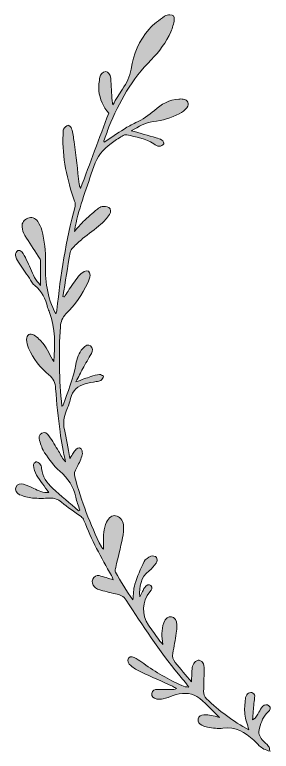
# Model space of a CAD drawing. Extents: x 85 to 451, y -400 to -120.
# Drawn here: x 84.5 to 181.7, y -399.9 to -120.3 of the extents above; entities that cross this region are included whole.
import ezdxf

# ---------------------------------------------------------------- set-up
doc = ezdxf.new("R2010")
doc.units = 0
doc.header["$MEASUREMENT"] = 0
doc.layers.add('Layer 1', color=7, linetype='Continuous')

# ---------------------------------------------------------------- blocks, each defined once
blk = doc.blocks.new('block 4')
at = {"layer": 'Layer 1', "true_color": 0xffffff}
h = blk.add_hatch(color=7, dxfattribs=at)
h.dxf.hatch_style = 2
edge = h.paths.add_edge_path()
edge.add_spline(control_points=[(105.41, -288.75), (106.47, -287.19), (107.02, -286.16), (107.78, -285.31), (108.58, -284.41), (109.7, -284.69), (110.02, -285.86), (110.2, -286.51), (110.23, -287.32), (109.99, -287.93), (109.4, -289.5), (108.69, -291.03), (107.9, -292.51), (107.34, -293.56), (106.9, -294.49), (107.26, -295.76), (109.8, -304.94), (113.06, -313.85), (117.38, -322.36), (117.49, -322.58), (117.7, -322.75), (118.11, -323.24), (118.11, -322.23), (118.12, -321.51), (118.11, -320.79), (118.09, -318.11), (118.09, -315.44), (119.33, -312.97), (120.25, -311.16), (121.47, -310.29), (122.76, -310.53), (124.2, -310.79), (125.56, -312.16), (125.68, -313.94), (125.8, -315.6), (125.73, -317.33), (125.4, -318.96), (124.64, -322.7), (123.66, -326.39), (122.8, -330.11), (122.67, -330.69), (122.45, -331.45), (122.69, -331.9), (124.7, -335.5), (126.81, -339.05), (129.3, -342.44), (129.52, -340.46), (129.46, -338.39), (130.05, -336.53), (130.96, -333.59), (132.19, -330.72), (133.55, -327.95), (134, -327.03), (135.16, -326.31), (136.16, -325.85), (136.7, -325.6), (137.91, -325.86), (138.24, -326.32), (138.58, -326.79), (138.48, -327.94), (138.12, -328.49), (137.4, -329.59), (136.47, -330.6), (135.44, -331.42), (132.24, -333.96), (131.64, -337.41), (131.92, -341.27), (132.27, -340.61), (132.62, -339.94), (132.97, -339.28), (133.21, -338.81), (133.41, -338.3), (133.71, -337.87), (134.52, -336.75), (135.56, -336.37), (136.12, -337.02), (136.87, -337.89), (136.34, -338.63), (135.76, -339.36), (132.69, -343.19), (132.5, -348.06), (135.27, -352.06), (136.58, -353.96), (137.9, -355.86), (139.24, -357.75), (139.58, -358.22), (140, -358.63), (140.67, -359.4), (140.48, -357.72), (140.19, -356.49), (140.26, -355.28), (140.33, -353.88), (140.56, -352.44), (141, -351.12), (141.53, -349.51), (142.82, -348.7), (143.94, -348.89), (145.12, -349.1), (145.94, -350.23), (145.99, -351.96), (146.02, -353.01), (145.9, -354.08), (145.74, -355.13), (145.34, -357.68), (144.9, -360.21), (144.45, -362.75), (144.22, -364.04), (144.43, -365.13), (145.35, -366.19), (147.42, -368.58), (149.38, -371.08), (151.47, -373.62), (151.59, -371.59), (151.62, -369.84), (151.82, -368.11), (151.9, -367.44), (152.22, -366.69), (152.67, -366.2), (153.09, -365.73), (153.92, -365.23), (154.43, -365.35), (155.07, -365.51), (155.81, -366.18), (156.06, -366.8), (156.38, -367.58), (156.29, -368.54), (156.28, -369.43), (156.25, -372), (156.2, -374.58), (156.1, -377.16), (156.06, -378.29), (156.4, -379.14), (157.23, -379.97), (161.89, -384.69), (167.24, -388.44), (173.23, -391.81), (172.68, -389.69), (171.96, -387.8), (171.73, -385.85), (171.52, -383.94), (171.75, -381.97), (171.92, -380.04), (171.98, -379.38), (172.33, -378.64), (172.79, -378.16), (173.14, -377.78), (173.93, -377.5), (174.4, -377.63), (174.85, -377.76), (175.41, -378.45), (175.45, -378.93), (175.52, -379.88), (175.24, -380.85), (175.15, -381.82), (174.98, -383.74), (174.85, -385.66), (174.66, -388.04), (176.26, -387.22), (176.36, -385.95), (177, -385.12), (177.54, -384.42), (177.89, -383.57), (178.47, -382.92), (179.12, -382.18), (180.09, -381.96), (180.85, -382.63), (181.73, -383.38), (181.27, -384.27), (180.57, -384.92), (178.72, -386.62), (177.93, -388.81), (177.26, -391.17), (176.74, -392.97), (177.22, -394.29), (178.33, -395.55), (179.1, -396.41), (179.98, -397.17), (180.7, -398.07), (181.01, -398.45), (181.02, -399.06), (181.27, -399.93), (179.45, -399.42), (178.2, -398.86), (177.2, -397.81), (176.52, -397.11), (175.85, -396.39), (175.12, -395.74), (171.8, -392.77), (168.29, -390.48), (163.44, -391.21), (161.57, -391.5), (159.56, -391.04), (157.63, -390.8), (156.86, -390.7), (156.1, -390.36), (155.4, -389.99), (154.49, -389.52), (153.77, -388.81), (154.01, -387.66), (154.25, -386.51), (155.18, -386.11), (156.2, -386.09), (157.17, -386.06), (158.15, -386.17), (159.11, -386.33), (159.97, -386.48), (160.8, -386.76), (162.12, -387.11), (159.05, -384.19), (156.62, -381.12), (153.49, -379.17), (150.96, -377.58), (147.58, -377.62), (144.53, -378.8), (143.29, -379.28), (142.04, -379.75), (140.75, -380.06), (140, -380.24), (139.15, -380.22), (138.37, -380.1), (137.07, -379.91), (136.31, -379), (136.46, -377.96), (136.63, -376.74), (137.52, -376.42), (138.59, -376.43), (140.37, -376.44), (142.14, -376.49), (143.92, -376.52), (144.5, -376.53), (145.08, -376.53), (145.8, -376.12), (145.33, -375.84), (144.87, -375.51), (144.37, -375.28), (140.34, -373.45), (136.28, -371.69), (132.28, -369.8), (130.93, -369.17), (129.64, -368.34), (128.49, -367.4), (127.68, -366.75), (126.88, -365.65), (127.65, -364.61), (128.45, -363.53), (129.6, -364.15), (130.52, -364.71), (131.51, -365.3), (132.45, -365.98), (133.4, -366.64), (138, -369.84), (142.75, -372.76), (147.91, -374.97), (148.69, -375.31), (149.49, -375.61), (150.55, -375.55), (149.23, -373.93), (147.93, -372.29), (146.6, -370.68), (139.27, -361.83), (133, -352.23), (126.78, -342.6), (125.74, -340.99), (124.51, -340.42), (122.73, -340.14), (120.57, -339.81), (118.45, -339.12), (116.34, -338.5), (115.77, -338.33), (115.23, -337.94), (114.78, -337.53), (113.9, -336.73), (113.67, -335.69), (114.14, -334.61), (114.57, -333.62), (115.49, -333.03), (116.51, -333.26), (118.29, -333.66), (120.02, -334.3), (121.88, -334.88), (121.69, -334.42), (121.51, -333.78), (121.19, -333.23), (117.25, -326.47), (113.62, -319.56), (110.74, -312.27), (110.52, -311.73), (110.12, -311.2), (109.66, -310.86), (107.18, -309.02), (104.55, -307.36), (102.19, -305.39), (100.86, -304.28), (99.58, -303.77), (97.89, -303.85), (95.67, -303.95), (93.43, -304.02), (91.23, -303.8), (89.59, -303.64), (87.92, -303.18), (86.39, -302.54), (85.05, -301.97), (84.54, -300.65), (84.92, -299.75), (85.49, -298.41), (86.65, -298.22), (87.82, -298.56), (89.17, -298.96), (90.47, -299.55), (91.74, -300.16), (93.49, -301), (95.21, -301.89), (97.5, -301.7), (95.82, -299.38), (94.16, -297.32), (92.77, -295.08), (92.1, -294.02), (91.84, -292.65), (91.62, -291.38), (91.55, -290.98), (92.16, -290.17), (92.58, -290.08), (93.02, -289.98), (93.73, -290.41), (94.07, -290.81), (94.44, -291.26), (94.67, -291.94), (94.72, -292.53), (94.97, -295.69), (96.74, -298.04), (98.89, -300.06), (102.06, -303.03), (105.42, -305.79), (108.7, -308.64), (108.86, -308.55), (109.02, -308.45), (109.18, -308.35), (108.66, -306.74), (107.97, -305.15), (107.65, -303.5), (106.84, -299.43), (104.75, -296.33), (101.61, -293.6), (99.37, -291.65), (97.59, -289.1), (95.87, -286.64), (94.93, -285.29), (94.45, -283.6), (93.92, -282.01), (93.57, -280.95), (93.71, -279.8), (94.79, -279.17), (96, -278.47), (96.9, -279.31), (97.49, -280.18), (98.79, -282.08), (99.96, -284.07), (101.13, -286.06), (101.94, -287.42), (102.66, -288.83), (103.72, -290.08), (103.03, -286.29), (102.18, -282.52), (101.69, -278.7), (100.98, -273.24), (100.39, -267.76), (100.03, -262.27), (99.88, -260.04), (99.21, -258.42), (97.49, -257.02), (94.15, -254.28), (91.47, -250.97), (89.79, -246.96), (89.35, -245.92), (89.02, -244.75), (89.01, -243.64), (88.98, -241.86), (90.38, -241.01), (91.88, -241.97), (93.18, -242.8), (94.3, -244.01), (95.31, -245.2), (96.15, -246.21), (96.76, -247.43), (97.41, -248.6), (98.04, -249.72), (98.59, -250.89), (99.35, -252), (99.78, -245.7), (100.03, -239.45), (97.74, -233.43), (97.49, -232.76), (97.19, -232.11), (97, -231.43), (96.1, -228.25), (94.93, -225.27), (92.14, -223.15), (91.26, -222.49), (90.74, -221.33), (90.09, -220.38), (88.7, -218.34), (87.29, -216.3), (85.96, -214.22), (85.45, -213.41), (84.96, -212.5), (84.81, -211.58), (84.72, -211.05), (85.17, -210.22), (85.64, -209.87), (85.93, -209.66), (86.93, -209.95), (87.22, -210.32), (87.91, -211.21), (88.44, -212.25), (88.92, -213.28), (89.98, -215.53), (90.89, -217.85), (92.01, -220.06), (92.55, -221.11), (93.43, -221.99), (94.27, -223.09), (94.27, -219.66), (94.32, -216.6), (94.24, -213.55), (94.22, -213), (93.72, -212.46), (93.4, -211.95), (91.71, -209.33), (89.95, -206.77), (88.36, -204.1), (87.79, -203.15), (87.41, -201.98), (87.31, -200.88), (87.16, -199.31), (88.12, -198.1), (89.5, -197.57), (90.89, -197.05), (92.27, -197.4), (93.23, -198.81), (93.92, -199.82), (94.49, -200.98), (94.78, -202.16), (95.77, -206.12), (96.33, -210.09), (96.19, -214.25), (95.96, -220.94), (96.74, -227.55), (100.04, -233.87), (100.24, -233.3), (100.48, -232.89), (100.53, -232.45), (101.85, -219.18), (103.94, -206.04), (107.38, -193.13), (107.55, -192.51), (107.45, -191.74), (107.23, -191.13), (104.32, -182.94), (102.52, -174.57), (102.84, -165.82), (102.86, -165.12), (102.76, -164.31), (103.07, -163.74), (103.4, -163.11), (104.08, -162.47), (104.73, -162.3), (105.07, -162.22), (105.95, -163.05), (106.1, -163.61), (106.55, -165.22), (106.82, -166.89), (107.03, -168.56), (107.71, -173.93), (108.32, -179.31), (108.97, -184.69), (109.02, -185.12), (109.19, -185.53), (109.42, -186.35), (113.07, -176.61), (116.57, -167.24), (120.15, -157.68), (118.06, -155.35), (116.75, -152.43), (116.4, -149.22), (116.21, -147.51), (116.5, -145.71), (116.81, -143.99), (117, -142.92), (117.76, -142.02), (119, -141.95), (119.94, -141.89), (120.76, -142.97), (120.88, -144.5), (121.11, -147.33), (121.26, -150.17), (121.45, -153.01), (121.47, -153.34), (121.53, -153.67), (121.65, -154.56), (123.05, -152.3), (124.13, -150.42), (125.34, -148.62), (126.93, -146.26), (128.14, -143.89), (128.66, -140.94), (129.63, -135.41), (131.56, -130.07), (135.44, -125.8), (137.14, -123.92), (139.3, -122.44), (141.33, -120.88), (141.84, -120.49), (142.66, -120.38), (143.34, -120.37), (144.59, -120.34), (145.22, -120.97), (144.99, -122.19), (144.71, -123.75), (144.36, -125.35), (143.71, -126.78), (141.9, -130.78), (139.33, -134.29), (136.24, -137.41), (129, -144.73), (124.02, -153.47), (120.24, -162.95), (119.55, -164.68), (118.94, -166.44), (118.31, -168.19), (118.26, -168.32), (118.39, -168.52), (118.46, -168.75), (120.97, -167.07), (123.44, -165.36), (125.98, -163.74), (127.4, -162.84), (128.88, -162.02), (130.4, -161.3), (132.99, -160.08), (135.32, -158.57), (137.47, -156.65), (140.07, -154.34), (143.09, -152.58), (146.73, -152.35), (147.26, -152.32), (147.8, -152.3), (148.32, -152.37), (150.19, -152.62), (150.93, -154.13), (149.75, -155.62), (149, -156.56), (147.96, -157.37), (146.88, -157.92), (143.78, -159.5), (140.48, -160.61), (137, -160.9), (133.93, -161.15), (131.63, -162.89), (128.66, -164.35), (132.13, -165.35), (135.11, -166.2), (138.07, -167.07), (138.83, -167.29), (139.65, -167.47), (140.29, -167.9), (140.7, -168.19), (141.18, -169.14), (141.02, -169.36), (140.67, -169.84), (139.93, -170.32), (139.38, -170.29), (138.63, -170.25), (137.84, -169.83), (137.21, -169.37), (134.14, -167.17), (130.47, -166.77), (126.96, -165.92), (126.45, -165.79), (125.74, -166.08), (125.25, -166.39), (123.81, -167.27), (122.4, -168.2), (121.05, -169.21), (118, -171.47), (115.73, -174.17), (114.48, -177.96), (111.98, -185.54), (109.03, -192.98), (107.45, -200.85), (107.37, -201.26), (107.3, -201.67), (107.13, -202.63), (108.48, -201.11), (109.4, -199.92), (110.47, -198.89), (112.2, -197.23), (114.01, -195.66), (115.84, -194.11), (116.37, -193.66), (117.04, -193.2), (117.69, -193.12), (118.5, -193.02), (119.51, -193.08), (120.14, -193.51), (121.02, -194.11), (121.11, -195.3), (120.48, -196.15), (119.49, -197.49), (118.41, -198.81), (117.16, -199.89), (114.94, -201.8), (112.53, -203.48), (110.25, -205.33), (108.95, -206.39), (107.73, -207.57), (106.55, -208.77), (106.08, -209.25), (105.64, -209.92), (105.53, -210.56), (104.58, -216.13), (103.71, -221.71), (102.81, -227.28), (102.99, -227.34), (103.17, -227.4), (103.34, -227.46), (103.8, -226.74), (104.24, -226), (104.72, -225.29), (106.01, -223.38), (107.27, -221.44), (108.67, -219.61), (109.24, -218.86), (110.06, -218.21), (110.9, -217.76), (112.06, -217.15), (113.15, -217.84), (113.05, -219.14), (112.97, -220.17), (112.62, -221.23), (112.17, -222.17), (110.09, -226.54), (107.36, -230.48), (103.95, -233.91), (102.57, -235.3), (101.96, -236.84), (101.83, -238.85), (101.17, -248.9), (101.36, -258.91), (102.37, -268.93), (102.54, -268.88), (102.78, -268.86), (102.8, -268.78), (104.48, -263.56), (106.85, -258.55), (107.69, -253.06), (108.02, -250.86), (108.77, -248.74), (110.28, -247), (111.38, -245.73), (112.42, -245.36), (113.22, -246.02), (114.22, -246.84), (114.13, -247.9), (113.57, -248.91), (112.51, -250.85), (111.36, -252.75), (110.29, -254.69), (109.49, -256.15), (108.76, -257.65), (107.69, -259.73), (110, -258.89), (111.65, -258.24), (113.34, -257.68), (114.43, -257.33), (115.55, -257), (116.68, -256.88), (117.16, -256.82), (117.7, -257.32), (118.21, -257.57), (117.88, -258.12), (117.65, -258.84), (117.17, -259.19), (116.72, -259.52), (115.99, -259.46), (115.39, -259.59), (114, -259.87), (112.59, -260.08), (111.24, -260.46), (108.38, -261.26), (106.43, -262.98), (105.68, -265.98), (105.28, -267.61), (104.76, -269.25), (104.07, -270.78), (103.04, -273.05), (102.83, -275.33), (103.34, -277.76), (104.06, -281.22), (104.65, -284.71), (105.41, -288.75)], knot_values=[0, 0, 0, 0, 1, 1, 1, 2, 2, 2, 3, 3, 3, 4, 4, 4, 5, 5, 5, 6, 6, 6, 7, 7, 7, 8, 8, 8, 9, 9, 9, 10, 10, 10, 11, 11, 11, 12, 12, 12, 13, 13, 13, 14, 14, 14, 15, 15, 15, 16, 16, 16, 17, 17, 17, 18, 18, 18, 19, 19, 19, 20, 20, 20, 21, 21, 21, 22, 22, 22, 23, 23, 23, 24, 24, 24, 25, 25, 25, 26, 26, 26, 27, 27, 27, 28, 28, 28, 29, 29, 29, 30, 30, 30, 31, 31, 31, 32, 32, 32, 33, 33, 33, 34, 34, 34, 35, 35, 35, 36, 36, 36, 37, 37, 37, 38, 38, 38, 39, 39, 39, 40, 40, 40, 41, 41, 41, 42, 42, 42, 43, 43, 43, 44, 44, 44, 45, 45, 45, 46, 46, 46, 47, 47, 47, 48, 48, 48, 49, 49, 49, 50, 50, 50, 51, 51, 51, 52, 52, 52, 53, 53, 53, 54, 54, 54, 55, 55, 55, 56, 56, 56, 57, 57, 57, 58, 58, 58, 59, 59, 59, 60, 60, 60, 61, 61, 61, 62, 62, 62, 63, 63, 63, 64, 64, 64, 65, 65, 65, 66, 66, 66, 67, 67, 67, 68, 68, 68, 69, 69, 69, 70, 70, 70, 71, 71, 71, 72, 72, 72, 73, 73, 73, 74, 74, 74, 75, 75, 75, 76, 76, 76, 77, 77, 77, 78, 78, 78, 79, 79, 79, 80, 80, 80, 81, 81, 81, 82, 82, 82, 83, 83, 83, 84, 84, 84, 85, 85, 85, 86, 86, 86, 87, 87, 87, 88, 88, 88, 89, 89, 89, 90, 90, 90, 91, 91, 91, 92, 92, 92, 93, 93, 93, 94, 94, 94, 95, 95, 95, 96, 96, 96, 97, 97, 97, 98, 98, 98, 99, 99, 99, 100, 100, 100, 101, 101, 101, 102, 102, 102, 103, 103, 103, 104, 104, 104, 105, 105, 105, 106, 106, 106, 107, 107, 107, 108, 108, 108, 109, 109, 109, 110, 110, 110, 111, 111, 111, 112, 112, 112, 113, 113, 113, 114, 114, 114, 115, 115, 115, 116, 116, 116, 117, 117, 117, 118, 118, 118, 119, 119, 119, 120, 120, 120, 121, 121, 121, 122, 122, 122, 123, 123, 123, 124, 124, 124, 125, 125, 125, 126, 126, 126, 127, 127, 127, 128, 128, 128, 129, 129, 129, 130, 130, 130, 131, 131, 131, 132, 132, 132, 133, 133, 133, 134, 134, 134, 135, 135, 135, 136, 136, 136, 137, 137, 137, 138, 138, 138, 139, 139, 139, 140, 140, 140, 141, 141, 141, 142, 142, 142, 143, 143, 143, 144, 144, 144, 145, 145, 145, 146, 146, 146, 147, 147, 147, 148, 148, 148, 149, 149, 149, 150, 150, 150, 151, 151, 151, 152, 152, 152, 153, 153, 153, 154, 154, 154, 155, 155, 155, 156, 156, 156, 157, 157, 157, 158, 158, 158, 159, 159, 159, 160, 160, 160, 161, 161, 161, 162, 162, 162, 163, 163, 163, 164, 164, 164, 165, 165, 165, 166, 166, 166, 167, 167, 167, 168, 168, 168, 169, 169, 169, 170, 170, 170, 171, 171, 171, 172, 172, 172, 173, 173, 173, 174, 174, 174, 175, 175, 175, 176, 176, 176, 177, 177, 177, 178, 178, 178, 179, 179, 179, 180, 180, 180, 181, 181, 181, 182, 182, 182, 183, 183, 183, 184, 184, 184, 185, 185, 185, 186, 186, 186, 187, 187, 187, 188, 188, 188, 189, 189, 189, 190, 190, 190, 191, 191, 191, 192, 192, 192, 193, 193, 193, 194, 194, 194, 195, 195, 195, 196, 196, 196, 197, 197, 197, 198, 198, 198, 199, 199, 199, 200, 200, 200, 201, 201, 201, 202, 202, 202, 203, 203, 203, 204, 204, 204, 205, 205, 205, 206, 206, 206, 207, 207, 207, 208, 208, 208, 209, 209, 209, 210, 210, 210, 211, 211, 211, 212, 212, 212, 213, 213, 213, 214, 214, 214, 215, 215, 215, 216, 216, 216, 217, 217, 217, 218, 218, 218, 219, 219, 219, 220, 220, 220, 221, 221, 221, 222, 222, 222, 223, 223, 223, 224, 224, 224, 225, 225, 225, 226, 226, 226, 227, 227, 227, 228, 228, 228, 229, 229, 229, 230, 230, 230, 231, 231, 231, 232, 232, 232, 233, 233, 233, 233], degree=3, periodic=1)
at = {"layer": 'Layer 1', "lineweight": 0}
blk.add_open_spline([(105.41, -288.75), (106.47, -287.19), (107.02, -286.16), (107.78, -285.31), (108.58, -284.41), (109.7, -284.69), (110.02, -285.86), (110.2, -286.51), (110.23, -287.32), (109.99, -287.93), (109.4, -289.5), (108.69, -291.03), (107.9, -292.51), (107.34, -293.56), (106.9, -294.49), (107.26, -295.76), (109.8, -304.94), (113.06, -313.85), (117.38, -322.36), (117.49, -322.58), (117.7, -322.75), (118.11, -323.24), (118.11, -322.23), (118.12, -321.51), (118.11, -320.79), (118.09, -318.11), (118.09, -315.44), (119.33, -312.97), (120.25, -311.16), (121.47, -310.29), (122.76, -310.53), (124.2, -310.79), (125.56, -312.16), (125.68, -313.94), (125.8, -315.6), (125.73, -317.33), (125.4, -318.96), (124.64, -322.7), (123.66, -326.39), (122.8, -330.11), (122.67, -330.69), (122.45, -331.45), (122.69, -331.9), (124.7, -335.5), (126.81, -339.05), (129.3, -342.44), (129.52, -340.46), (129.46, -338.39), (130.05, -336.53), (130.96, -333.59), (132.19, -330.72), (133.55, -327.95), (134, -327.03), (135.16, -326.31), (136.16, -325.85), (136.7, -325.6), (137.91, -325.86), (138.24, -326.32), (138.58, -326.79), (138.48, -327.94), (138.12, -328.49), (137.4, -329.59), (136.47, -330.6), (135.44, -331.42), (132.24, -333.96), (131.64, -337.41), (131.92, -341.27), (132.27, -340.61), (132.62, -339.94), (132.97, -339.28), (133.21, -338.81), (133.41, -338.3), (133.71, -337.87), (134.52, -336.75), (135.56, -336.37), (136.12, -337.02), (136.87, -337.89), (136.34, -338.63), (135.76, -339.36), (132.69, -343.19), (132.5, -348.06), (135.27, -352.06), (136.58, -353.96), (137.9, -355.86), (139.24, -357.75), (139.58, -358.22), (140, -358.63), (140.67, -359.4), (140.48, -357.72), (140.19, -356.49), (140.26, -355.28), (140.33, -353.88), (140.56, -352.44), (141, -351.12), (141.53, -349.51), (142.82, -348.7), (143.94, -348.89), (145.12, -349.1), (145.94, -350.23), (145.99, -351.96), (146.02, -353.01), (145.9, -354.08), (145.74, -355.13), (145.34, -357.68), (144.9, -360.21), (144.45, -362.75), (144.22, -364.04), (144.43, -365.13), (145.35, -366.19), (147.42, -368.58), (149.38, -371.08), (151.47, -373.62), (151.59, -371.59), (151.62, -369.84), (151.82, -368.11), (151.9, -367.44), (152.22, -366.69), (152.67, -366.2), (153.09, -365.73), (153.92, -365.23), (154.43, -365.35), (155.07, -365.51), (155.81, -366.18), (156.06, -366.8), (156.38, -367.58), (156.29, -368.54), (156.28, -369.43), (156.25, -372), (156.2, -374.58), (156.1, -377.16), (156.06, -378.29), (156.4, -379.14), (157.23, -379.97), (161.89, -384.69), (167.24, -388.44), (173.23, -391.81), (172.68, -389.69), (171.96, -387.8), (171.73, -385.85), (171.52, -383.94), (171.75, -381.97), (171.92, -380.04), (171.98, -379.38), (172.33, -378.64), (172.79, -378.16), (173.14, -377.78), (173.93, -377.5), (174.4, -377.63), (174.85, -377.76), (175.41, -378.45), (175.45, -378.93), (175.52, -379.88), (175.24, -380.85), (175.15, -381.82), (174.98, -383.74), (174.85, -385.66), (174.66, -388.04), (176.26, -387.22), (176.36, -385.95), (177, -385.12), (177.54, -384.42), (177.89, -383.57), (178.47, -382.92), (179.12, -382.18), (180.09, -381.96), (180.85, -382.63), (181.73, -383.38), (181.27, -384.27), (180.57, -384.92), (178.72, -386.62), (177.93, -388.81), (177.26, -391.17), (176.74, -392.97), (177.22, -394.29), (178.33, -395.55), (179.1, -396.41), (179.98, -397.17), (180.7, -398.07), (181.01, -398.45), (181.02, -399.06), (181.27, -399.93), (179.45, -399.42), (178.2, -398.86), (177.2, -397.81), (176.52, -397.11), (175.85, -396.39), (175.12, -395.74), (171.8, -392.77), (168.29, -390.48), (163.44, -391.21), (161.57, -391.5), (159.56, -391.04), (157.63, -390.8), (156.86, -390.7), (156.1, -390.36), (155.4, -389.99), (154.49, -389.52), (153.77, -388.81), (154.01, -387.66), (154.25, -386.51), (155.18, -386.11), (156.2, -386.09), (157.17, -386.06), (158.15, -386.17), (159.11, -386.33), (159.97, -386.48), (160.8, -386.76), (162.12, -387.11), (159.05, -384.19), (156.62, -381.12), (153.49, -379.17), (150.96, -377.58), (147.58, -377.62), (144.53, -378.8), (143.29, -379.28), (142.04, -379.75), (140.75, -380.06), (140, -380.24), (139.15, -380.22), (138.37, -380.1), (137.07, -379.91), (136.31, -379), (136.46, -377.96), (136.63, -376.74), (137.52, -376.42), (138.59, -376.43), (140.37, -376.44), (142.14, -376.49), (143.92, -376.52), (144.5, -376.53), (145.08, -376.53), (145.8, -376.12), (145.33, -375.84), (144.87, -375.51), (144.37, -375.28), (140.34, -373.45), (136.28, -371.69), (132.28, -369.8), (130.93, -369.17), (129.64, -368.34), (128.49, -367.4), (127.68, -366.75), (126.88, -365.65), (127.65, -364.61), (128.45, -363.53), (129.6, -364.15), (130.52, -364.71), (131.51, -365.3), (132.45, -365.98), (133.4, -366.64), (138, -369.84), (142.75, -372.76), (147.91, -374.97), (148.69, -375.31), (149.49, -375.61), (150.55, -375.55), (149.23, -373.93), (147.93, -372.29), (146.6, -370.68), (139.27, -361.83), (133, -352.23), (126.78, -342.6), (125.74, -340.99), (124.51, -340.42), (122.73, -340.14), (120.57, -339.81), (118.45, -339.12), (116.34, -338.5), (115.77, -338.33), (115.23, -337.94), (114.78, -337.53), (113.9, -336.73), (113.67, -335.69), (114.14, -334.61), (114.57, -333.62), (115.49, -333.03), (116.51, -333.26), (118.29, -333.66), (120.02, -334.3), (121.88, -334.88), (121.69, -334.42), (121.51, -333.78), (121.19, -333.23), (117.25, -326.47), (113.62, -319.56), (110.74, -312.27), (110.52, -311.73), (110.12, -311.2), (109.66, -310.86), (107.18, -309.02), (104.55, -307.36), (102.19, -305.39), (100.86, -304.28), (99.58, -303.77), (97.89, -303.85), (95.67, -303.95), (93.43, -304.02), (91.23, -303.8), (89.59, -303.64), (87.92, -303.18), (86.39, -302.54), (85.05, -301.97), (84.54, -300.65), (84.92, -299.75), (85.49, -298.41), (86.65, -298.22), (87.82, -298.56), (89.17, -298.96), (90.47, -299.55), (91.74, -300.16), (93.49, -301), (95.21, -301.89), (97.5, -301.7), (95.82, -299.38), (94.16, -297.32), (92.77, -295.08), (92.1, -294.02), (91.84, -292.65), (91.62, -291.38), (91.55, -290.98), (92.16, -290.17), (92.58, -290.08), (93.02, -289.98), (93.73, -290.41), (94.07, -290.81), (94.44, -291.26), (94.67, -291.94), (94.72, -292.53), (94.97, -295.69), (96.74, -298.04), (98.89, -300.06), (102.06, -303.03), (105.42, -305.79), (108.7, -308.64), (108.86, -308.55), (109.02, -308.45), (109.18, -308.35), (108.66, -306.74), (107.97, -305.15), (107.65, -303.5), (106.84, -299.43), (104.75, -296.33), (101.61, -293.6), (99.37, -291.65), (97.59, -289.1), (95.87, -286.64), (94.93, -285.29), (94.45, -283.6), (93.92, -282.01), (93.57, -280.95), (93.71, -279.8), (94.79, -279.17), (96, -278.47), (96.9, -279.31), (97.49, -280.18), (98.79, -282.08), (99.96, -284.07), (101.13, -286.06), (101.94, -287.42), (102.66, -288.83), (103.72, -290.08), (103.03, -286.29), (102.18, -282.52), (101.69, -278.7), (100.98, -273.24), (100.39, -267.76), (100.03, -262.27), (99.88, -260.04), (99.21, -258.42), (97.49, -257.02), (94.15, -254.28), (91.47, -250.97), (89.79, -246.96), (89.35, -245.92), (89.02, -244.75), (89.01, -243.64), (88.98, -241.86), (90.38, -241.01), (91.88, -241.97), (93.18, -242.8), (94.3, -244.01), (95.31, -245.2), (96.15, -246.21), (96.76, -247.43), (97.41, -248.6), (98.04, -249.72), (98.59, -250.89), (99.35, -252), (99.78, -245.7), (100.03, -239.45), (97.74, -233.43), (97.49, -232.76), (97.19, -232.11), (97, -231.43), (96.1, -228.25), (94.93, -225.27), (92.14, -223.15), (91.26, -222.49), (90.74, -221.33), (90.09, -220.38), (88.7, -218.34), (87.29, -216.3), (85.96, -214.22), (85.45, -213.41), (84.96, -212.5), (84.81, -211.58), (84.72, -211.05), (85.17, -210.22), (85.64, -209.87), (85.93, -209.66), (86.93, -209.95), (87.22, -210.32), (87.91, -211.21), (88.44, -212.25), (88.92, -213.28), (89.98, -215.53), (90.89, -217.85), (92.01, -220.06), (92.55, -221.11), (93.43, -221.99), (94.27, -223.09), (94.27, -219.66), (94.32, -216.6), (94.24, -213.55), (94.22, -213), (93.72, -212.46), (93.4, -211.95), (91.71, -209.33), (89.95, -206.77), (88.36, -204.1), (87.79, -203.15), (87.41, -201.98), (87.31, -200.88), (87.16, -199.31), (88.12, -198.1), (89.5, -197.57), (90.89, -197.05), (92.27, -197.4), (93.23, -198.81), (93.92, -199.82), (94.49, -200.98), (94.78, -202.16), (95.77, -206.12), (96.33, -210.09), (96.19, -214.25), (95.96, -220.94), (96.74, -227.55), (100.04, -233.87), (100.24, -233.3), (100.48, -232.89), (100.53, -232.45), (101.85, -219.18), (103.94, -206.04), (107.38, -193.13), (107.55, -192.51), (107.45, -191.74), (107.23, -191.13), (104.32, -182.94), (102.52, -174.57), (102.84, -165.82), (102.86, -165.12), (102.76, -164.31), (103.07, -163.74), (103.4, -163.11), (104.08, -162.47), (104.73, -162.3), (105.07, -162.22), (105.95, -163.05), (106.1, -163.61), (106.55, -165.22), (106.82, -166.89), (107.03, -168.56), (107.71, -173.93), (108.32, -179.31), (108.97, -184.69), (109.02, -185.12), (109.19, -185.53), (109.42, -186.35), (113.07, -176.61), (116.57, -167.24), (120.15, -157.68), (118.06, -155.35), (116.75, -152.43), (116.4, -149.22), (116.21, -147.51), (116.5, -145.71), (116.81, -143.99), (117, -142.92), (117.76, -142.02), (119, -141.95), (119.94, -141.89), (120.76, -142.97), (120.88, -144.5), (121.11, -147.33), (121.26, -150.17), (121.45, -153.01), (121.47, -153.34), (121.53, -153.67), (121.65, -154.56), (123.05, -152.3), (124.13, -150.42), (125.34, -148.62), (126.93, -146.26), (128.14, -143.89), (128.66, -140.94), (129.63, -135.41), (131.56, -130.07), (135.44, -125.8), (137.14, -123.92), (139.3, -122.44), (141.33, -120.88), (141.84, -120.49), (142.66, -120.38), (143.34, -120.37), (144.59, -120.34), (145.22, -120.97), (144.99, -122.19), (144.71, -123.75), (144.36, -125.35), (143.71, -126.78), (141.9, -130.78), (139.33, -134.29), (136.24, -137.41), (129, -144.73), (124.02, -153.47), (120.24, -162.95), (119.55, -164.68), (118.94, -166.44), (118.31, -168.19), (118.26, -168.32), (118.39, -168.52), (118.46, -168.75), (120.97, -167.07), (123.44, -165.36), (125.98, -163.74), (127.4, -162.84), (128.88, -162.02), (130.4, -161.3), (132.99, -160.08), (135.32, -158.57), (137.47, -156.65), (140.07, -154.34), (143.09, -152.58), (146.73, -152.35), (147.26, -152.32), (147.8, -152.3), (148.32, -152.37), (150.19, -152.62), (150.93, -154.13), (149.75, -155.62), (149, -156.56), (147.96, -157.37), (146.88, -157.92), (143.78, -159.5), (140.48, -160.61), (137, -160.9), (133.93, -161.15), (131.63, -162.89), (128.66, -164.35), (132.13, -165.35), (135.11, -166.2), (138.07, -167.07), (138.83, -167.29), (139.65, -167.47), (140.29, -167.9), (140.7, -168.19), (141.18, -169.14), (141.02, -169.36), (140.67, -169.84), (139.93, -170.32), (139.38, -170.29), (138.63, -170.25), (137.84, -169.83), (137.21, -169.37), (134.14, -167.17), (130.47, -166.77), (126.96, -165.92), (126.45, -165.79), (125.74, -166.08), (125.25, -166.39), (123.81, -167.27), (122.4, -168.2), (121.05, -169.21), (118, -171.47), (115.73, -174.17), (114.48, -177.96), (111.98, -185.54), (109.03, -192.98), (107.45, -200.85), (107.37, -201.26), (107.3, -201.67), (107.13, -202.63), (108.48, -201.11), (109.4, -199.92), (110.47, -198.89), (112.2, -197.23), (114.01, -195.66), (115.84, -194.11), (116.37, -193.66), (117.04, -193.2), (117.69, -193.12), (118.5, -193.02), (119.51, -193.08), (120.14, -193.51), (121.02, -194.11), (121.11, -195.3), (120.48, -196.15), (119.49, -197.49), (118.41, -198.81), (117.16, -199.89), (114.94, -201.8), (112.53, -203.48), (110.25, -205.33), (108.95, -206.39), (107.73, -207.57), (106.55, -208.77), (106.08, -209.25), (105.64, -209.92), (105.53, -210.56), (104.58, -216.13), (103.71, -221.71), (102.81, -227.28), (102.99, -227.34), (103.17, -227.4), (103.34, -227.46), (103.8, -226.74), (104.24, -226), (104.72, -225.29), (106.01, -223.38), (107.27, -221.44), (108.67, -219.61), (109.24, -218.86), (110.06, -218.21), (110.9, -217.76), (112.06, -217.15), (113.15, -217.84), (113.05, -219.14), (112.97, -220.17), (112.62, -221.23), (112.17, -222.17), (110.09, -226.54), (107.36, -230.48), (103.95, -233.91), (102.57, -235.3), (101.96, -236.84), (101.83, -238.85), (101.17, -248.9), (101.36, -258.91), (102.37, -268.93), (102.54, -268.88), (102.78, -268.86), (102.8, -268.78), (104.48, -263.56), (106.85, -258.55), (107.69, -253.06), (108.02, -250.86), (108.77, -248.74), (110.28, -247), (111.38, -245.73), (112.42, -245.36), (113.22, -246.02), (114.22, -246.84), (114.13, -247.9), (113.57, -248.91), (112.51, -250.85), (111.36, -252.75), (110.29, -254.69), (109.49, -256.15), (108.76, -257.65), (107.69, -259.73), (110, -258.89), (111.65, -258.24), (113.34, -257.68), (114.43, -257.33), (115.55, -257), (116.68, -256.88), (117.16, -256.82), (117.7, -257.32), (118.21, -257.57), (117.88, -258.12), (117.65, -258.84), (117.17, -259.19), (116.72, -259.52), (115.99, -259.46), (115.39, -259.59), (114, -259.87), (112.59, -260.08), (111.24, -260.46), (108.38, -261.26), (106.43, -262.98), (105.68, -265.98), (105.28, -267.61), (104.76, -269.25), (104.07, -270.78), (103.04, -273.05), (102.83, -275.33), (103.34, -277.76), (104.06, -281.22), (104.65, -284.71), (105.41, -288.75)], degree=3, knots=[0, 0, 0, 0, 1, 1, 1, 2, 2, 2, 3, 3, 3, 4, 4, 4, 5, 5, 5, 6, 6, 6, 7, 7, 7, 8, 8, 8, 9, 9, 9, 10, 10, 10, 11, 11, 11, 12, 12, 12, 13, 13, 13, 14, 14, 14, 15, 15, 15, 16, 16, 16, 17, 17, 17, 18, 18, 18, 19, 19, 19, 20, 20, 20, 21, 21, 21, 22, 22, 22, 23, 23, 23, 24, 24, 24, 25, 25, 25, 26, 26, 26, 27, 27, 27, 28, 28, 28, 29, 29, 29, 30, 30, 30, 31, 31, 31, 32, 32, 32, 33, 33, 33, 34, 34, 34, 35, 35, 35, 36, 36, 36, 37, 37, 37, 38, 38, 38, 39, 39, 39, 40, 40, 40, 41, 41, 41, 42, 42, 42, 43, 43, 43, 44, 44, 44, 45, 45, 45, 46, 46, 46, 47, 47, 47, 48, 48, 48, 49, 49, 49, 50, 50, 50, 51, 51, 51, 52, 52, 52, 53, 53, 53, 54, 54, 54, 55, 55, 55, 56, 56, 56, 57, 57, 57, 58, 58, 58, 59, 59, 59, 60, 60, 60, 61, 61, 61, 62, 62, 62, 63, 63, 63, 64, 64, 64, 65, 65, 65, 66, 66, 66, 67, 67, 67, 68, 68, 68, 69, 69, 69, 70, 70, 70, 71, 71, 71, 72, 72, 72, 73, 73, 73, 74, 74, 74, 75, 75, 75, 76, 76, 76, 77, 77, 77, 78, 78, 78, 79, 79, 79, 80, 80, 80, 81, 81, 81, 82, 82, 82, 83, 83, 83, 84, 84, 84, 85, 85, 85, 86, 86, 86, 87, 87, 87, 88, 88, 88, 89, 89, 89, 90, 90, 90, 91, 91, 91, 92, 92, 92, 93, 93, 93, 94, 94, 94, 95, 95, 95, 96, 96, 96, 97, 97, 97, 98, 98, 98, 99, 99, 99, 100, 100, 100, 101, 101, 101, 102, 102, 102, 103, 103, 103, 104, 104, 104, 105, 105, 105, 106, 106, 106, 107, 107, 107, 108, 108, 108, 109, 109, 109, 110, 110, 110, 111, 111, 111, 112, 112, 112, 113, 113, 113, 114, 114, 114, 115, 115, 115, 116, 116, 116, 117, 117, 117, 118, 118, 118, 119, 119, 119, 120, 120, 120, 121, 121, 121, 122, 122, 122, 123, 123, 123, 124, 124, 124, 125, 125, 125, 126, 126, 126, 127, 127, 127, 128, 128, 128, 129, 129, 129, 130, 130, 130, 131, 131, 131, 132, 132, 132, 133, 133, 133, 134, 134, 134, 135, 135, 135, 136, 136, 136, 137, 137, 137, 138, 138, 138, 139, 139, 139, 140, 140, 140, 141, 141, 141, 142, 142, 142, 143, 143, 143, 144, 144, 144, 145, 145, 145, 146, 146, 146, 147, 147, 147, 148, 148, 148, 149, 149, 149, 150, 150, 150, 151, 151, 151, 152, 152, 152, 153, 153, 153, 154, 154, 154, 155, 155, 155, 156, 156, 156, 157, 157, 157, 158, 158, 158, 159, 159, 159, 160, 160, 160, 161, 161, 161, 162, 162, 162, 163, 163, 163, 164, 164, 164, 165, 165, 165, 166, 166, 166, 167, 167, 167, 168, 168, 168, 169, 169, 169, 170, 170, 170, 171, 171, 171, 172, 172, 172, 173, 173, 173, 174, 174, 174, 175, 175, 175, 176, 176, 176, 177, 177, 177, 178, 178, 178, 179, 179, 179, 180, 180, 180, 181, 181, 181, 182, 182, 182, 183, 183, 183, 184, 184, 184, 185, 185, 185, 186, 186, 186, 187, 187, 187, 188, 188, 188, 189, 189, 189, 190, 190, 190, 191, 191, 191, 192, 192, 192, 193, 193, 193, 194, 194, 194, 195, 195, 195, 196, 196, 196, 197, 197, 197, 198, 198, 198, 199, 199, 199, 200, 200, 200, 201, 201, 201, 202, 202, 202, 203, 203, 203, 204, 204, 204, 205, 205, 205, 206, 206, 206, 207, 207, 207, 208, 208, 208, 209, 209, 209, 210, 210, 210, 211, 211, 211, 212, 212, 212, 213, 213, 213, 214, 214, 214, 215, 215, 215, 216, 216, 216, 217, 217, 217, 218, 218, 218, 219, 219, 219, 220, 220, 220, 221, 221, 221, 222, 222, 222, 223, 223, 223, 224, 224, 224, 225, 225, 225, 226, 226, 226, 227, 227, 227, 228, 228, 228, 229, 229, 229, 230, 230, 230, 231, 231, 231, 232, 232, 232, 233, 233, 233, 233], dxfattribs=at)
blk = doc.blocks.new('block 2')
at = {"layer": 'Layer 1'}
blk.add_blockref('block 4', (0, 0), dxfattribs=at)

msp = doc.modelspace()

# ---------------------------------------------------------------- block references
at = {"layer": 'Layer 1'}
msp.add_blockref('block 2', (0, 0), dxfattribs=at)

doc.saveas('drawing.dxf')
